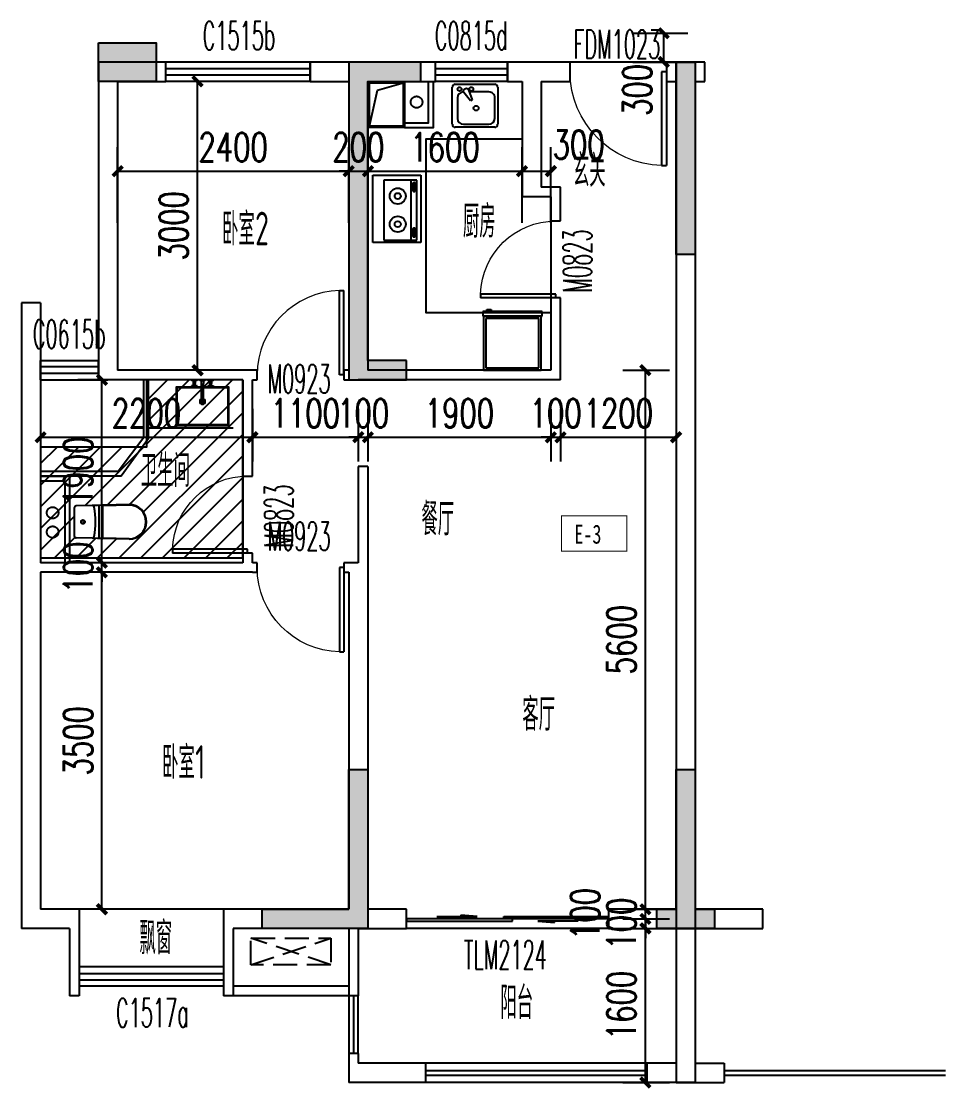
# Model space of a CAD drawing. Extents: x -88643 to -55865, y 7242 to 18329.
# Drawn here: x -88643 to -79043, y 7242 to 18329 of the extents above; entities that cross this region are included whole.
import ezdxf

# ---------------------------------------------------------------- set-up
doc = ezdxf.new("R2010")
doc.units = 0
doc.header["$LTSCALE"] = 1000
doc.header["$MEASUREMENT"] = 0
for name, pattern in [('CONTINOUS', [0]), ('DASH', [0.35, 0.25, -0.1]), ('PS', [3200, 1500, -200, 1500])]:
    doc.linetypes.add(name, pattern=pattern)
doc.layers.get('Defpoints').update_dxf_attribs({"color": 6})
for name, color, linetype in [('A-Lvtry（卫生间）', 5, 'Continuous'), ('A-Lvtry（厨房）', 5, 'CONTINOUS'), ('A-烟气道', 105, 'Continuous'), ('A-看线', 105, 'Continuous'), ('A-空调室外机', 5, 'DASH'), ('A-第三道尺寸线', 105, 'Continuous'), ('A-降板区域', 251, 'Continuous'), ('AE-FLOR', 151, 'Continuous'), ('PS', 6, 'PS'), ('PUB_HATCH', 8, 'Continuous'), ('PUB_TEXT', 7, 'Continuous'), ('WALL', 2, 'Continuous'), ('WINDOW', 4, 'Continuous'), ('WINDOW_TEXT', 7, 'Continuous'), ('剪力墙', 6, 'Continuous'), ('户型标示', 7, 'Continuous'), ('栏杆', 142, 'Continuous')]:
    doc.layers.add(name, color=color, linetype=linetype)
doc.styles.add('_TCH_DIM_T3', font='SIMPLEX.shx', dxfattribs={"width": 0.705882, "bigfont": 'GBCBIG.shx'})
doc.styles.add('_TCH_WINDOW', font='SIMPLEX.shx', dxfattribs={"width": 0.7, "height": 3.5, "bigfont": 'GBCBIG.shx'})
doc.styles.get("Standard").update_dxf_attribs({"font": 'gbenor.shx', "width": 0.7, "bigfont": 'gbcbig.shx'})
doc.styles.add('黑体', font='simhei.ttf', dxfattribs={"width": 0.7})
doc.dimstyles.new('_TCH_ARCH&&100', dxfattribs={"dimtxt": 297.5, "dimasz": 100, "dimexe": 250, "dimexo": 300, "dimgap": 100, "dimtad": 1, "dimdec": 0, "dimzin": 0, "dimdsep": 46, "dimtxsty": '_TCH_DIM_T3', "dimblk": 'ARCHTICK', "dimcen": 0.09, "dimclrt": 7, "dimazin": 2, "dimtfac": 1, "dimtdec": 0, "dimtix": 1, "dimtmove": 2, "dimatfit": 3, "dimfxl": 0, "dimtolj": 1, "dimtzin": 0, "dimarcsym": 0})

# ---------------------------------------------------------------- blocks, each defined once
blk = doc.blocks.new('A$C2EEA3612')
at = {"linetype": 'Continuous'}
for p, q in [((-180, 570), (-173, 300)), ((-175, 570), (-168, 300)), ((175, 570), (168, 300)), ((180, 570), (173, 300)), ((-173, 300), (-171, 240)), ((-172, 255), (172, 255)), ((-171, 240), (-169, 187)), ((-163, 295), (163, 295)), ((-163, 290), (163, 290)), ((171, 240), (169, 187)), ((173, 300), (171, 240)), ((-169, 187), (-166, 19)), ((169, 187), (166, 19)), ((-146, 0), (146, 0))]:
    blk.add_line(p, q, dxfattribs=at)
for radius in [20, 15]:
    blk.add_circle((0, 90), radius, dxfattribs=at)
for centre, radius, start, end in [((0, 570), 180, 0, 180), ((0, 570), 175, 0, 180), ((-163, 300), 10, 181.7534, 270), ((-163, 300), 5, 181.7534, 270), ((163, 300), 5, 270, 358.2466), ((163, 300), 10, 270, 358.2466), ((-149, 187), 20, 99.8557, 181.7534), ((0, -673), 893, 80.1443, 99.8557), ((149, 187), 20, 358.2466, 80.1443), ((-146, 20), 20, 181.7534, 270), ((146, 20), 20, 270, 358.2466)]:
    blk.add_arc(centre, radius, start, end, dxfattribs=at)
blk = doc.blocks.new('g3wr')
at = {"color": 251}
blk.add_wipeout([(92376, 176270), (92376, 176416), (92376, 176562), (92382, 176575), (92396, 176582), (92459, 176583), (92576, 176581), (92666, 176589), (92736, 176588), (92946, 176596), (92946, 176591), (93057, 176558), (93057, 176558), (93126, 176416), (93076, 176298), (92946, 176236), (92831, 176244), (92676, 176243), (92576, 176251), (92396, 176250)], dxfattribs=at)
at = {"xscale": -1, "rotation": 270}
blk.add_blockref('A$C2EEA3612', (92376, 176416), dxfattribs=at)
blk = doc.blocks.new('ktswaj')
at = {"linetype": 'DASH'}
blk.add_lwpolyline([(15990, 179083), (15990, 178253), (16268, 178253), (16268, 179083)], close=True, dxfattribs=at)
for points in [[(15990, 179083), (16268, 178253)], [(15990, 178253), (16268, 179083)]]:
    blk.add_lwpolyline(points, dxfattribs=at)
blk = doc.blocks.new('zt1')
at = {"layer": 'A-Lvtry（卫生间）', "linetype": 'Continuous'}
for p, q in [((-700, 0), (0, 0)), ((-700, -500), (-700, 0)), ((0, 0), (0, -500)), ((0, -500), (-700, -500))]:
    blk.add_line(p, q, dxfattribs=at)
at = {"layer": 'A-Lvtry（卫生间）'}
for p, q in [((-673, -113), (-673, -456)), ((-51, -113), (-673, -113)), ((-51, -456), (-51, -113)), ((-673, -400), (-51, -400)), ((-641, -422), (-641, -434)), ((-566, -432), (-630, -432)), ((-630, -432), (-630, -448)), ((-566, -448), (-566, -432)), ((-549, -423), (-549, -434)), ((-168, -422), (-168, -434)), ((-157, -432), (-157, -448)), ((-93, -432), (-157, -432)), ((-93, -448), (-93, -432)), ((-76, -423), (-76, -434)), ((-673, -456), (-51, -456)), ((-630, -448), (-566, -448)), ((-157, -448), (-93, -448))]:
    blk.add_line(p, q, dxfattribs=at)
for points in [[(-549, -423, 0.259034), (-551, -420, 0.076276), (-563, -415, 0.036515), (-576, -412, 0.026615), (-595, -411, 0.026615), (-614, -412, 0.036515), (-627, -415, 0.076276), (-639, -420, 0.259034), (-641, -423, 0.078462), (-641, -424, 0.056762)], [(-549, -434, 0.259034), (-551, -430, 0.076276), (-563, -425, 0.036515), (-576, -423, 0.026615), (-595, -422, 0.026615), (-614, -423, 0.036515), (-627, -425, 0.076276), (-639, -430, 0.259034), (-641, -434, 0.259034), (-639, -437, 0.056762), (-630, -441, 0.036515)], [(-566, -443, 0.008736), (-563, -442, 0.076276), (-551, -437, 0.259034), (-549, -434, 0.259034)], [(-76, -423, 0.259034), (-78, -420, 0.076276), (-90, -415, 0.036515), (-103, -412, 0.026615), (-122, -411, 0.026615), (-141, -412, 0.036515), (-154, -415, 0.076276), (-166, -420, 0.259034), (-168, -423, 0.078462), (-168, -424, 0.056762)], [(-76, -434, 0.259034), (-78, -430, 0.076276), (-90, -425, 0.036515), (-103, -423, 0.026615), (-122, -422, 0.026615), (-141, -423, 0.036515), (-154, -425, 0.076276), (-166, -430, 0.259034), (-168, -434, 0.259034), (-166, -437, 0.056762), (-157, -441, 0.036515)], [(-93, -443, 0.008736), (-90, -442, 0.076276), (-78, -437, 0.259034), (-76, -434, 0.259034)]]:
    blk.add_lwpolyline(points, format="xyb", dxfattribs=at)
at = {"layer": 'A-Lvtry（卫生间）', "linetype": 'Continuous'}
for centre, radius in [((-508, -259), 82.5), ((-216, -259), 82.5), ((-508, -259), 31.6), ((-216, -259), 31.6)]:
    blk.add_circle(centre, radius, dxfattribs=at)
at = {"layer": 'A-Lvtry（卫生间）', "width": 0.8, "flags": 9}
for tag in ['YSIZE', 'XSIZE']:
    blk.add_attdef(tag, (-350, 0), '', height=0.5, dxfattribs=at)
blk = doc.blocks.new('t4')
at = {"layer": 'A-Lvtry（卫生间）'}
for p, q in [((3876515, 2551820), (3876515, 2552229)), ((3876545, 2552260), (3876931, 2552260)), ((3876962, 2552229), (3876962, 2551820)), ((3876545, 2552145), (3876545, 2551880)), ((3876820, 2552206), (3876606, 2552206)), ((3876790, 2552072), (3876875, 2552142)), ((3876914, 2552122), (3876906, 2552136)), ((3876800, 2552055), (3876790, 2552072)), ((3876903, 2552093), (3876800, 2552055)), ((3876881, 2551880), (3876881, 2552085)), ((3876931, 2551789), (3876545, 2551789)), ((3876606, 2551820), (3876820, 2551820))]:
    blk.add_line(p, q, dxfattribs=at)
for centre, major_axis, start_param, end_param in [((3876545, 2552229), (-21.6, 21.6), -0.785398, 0.785398), ((3876931, 2552229), (-21.6, 21.6), 3.926991, 5.497787), ((3876606, 2552145), (-43.1, 43.1), -0.785398, 0.785398), ((3876820, 2552145), (43.1, 43.1), 5.497787, 7.068583), ((3876888, 2552126), (14.4, 14.4), 6.021386, 7.757331), ((3876911, 2552185), (-14.4, 14.4), 4.712389, 10.995574), ((3876896, 2552112), (-14.4, 14.4), 2.714645, 4.45059), ((3876713, 2552013), (18, 18), 6.283185283897186, 12.56637059107677), ((3876911, 2552063), (14.4, 14.4), 6.283185283893945, 12.56637059107353), ((3876606, 2551880), (-43.1, 43.1), 0.785398, 2.356194), ((3876820, 2551880), (-43.1, 43.1), 2.356194, 3.926991), ((3876545, 2551820), (21.6, 21.6), 2.356194, 3.926991), ((3876931, 2551820), (-21.6, 21.6), 2.356194, 3.926991)]:
    blk.add_ellipse(centre, major_axis=major_axis, ratio=1, start_param=start_param, end_param=end_param, dxfattribs=at)
blk = doc.blocks.new('BX1')
at = {"layer": 'A-Lvtry（卫生间）'}
for p, q in [((-560, 8), (-608, 8)), ((-608, 8), (-608, -608)), ((-560, -608), (-560, 8)), ((0, 0), (-560, 0)), ((0, -600), (0, 0)), ((-560, 0), (-560, -600)), ((-24, -24), (-536, -24)), ((-536, -24), (-536, -576)), ((-24, -576), (-24, -24)), ((-631, -564), (-631, -520)), ((-631, -520), (-608, -520)), ((-608, -520), (-608, -564)), ((-608, -564), (-631, -564)), ((-608, -608), (-560, -608)), ((-560, -600), (0, -600)), ((-536, -576), (-24, -576))]:
    blk.add_line(p, q, dxfattribs=at)
blk = doc.blocks.new('A$C12CE3BE6')
at = {"ltscale": 10}
for p, q in [((180, 469), (200, 469)), ((184, 442), (184, 469)), ((195, 442), (195, 469)), ((285, 469), (265, 469)), ((370, 469), (350, 469)), ((354, 442), (354, 469)), ((365, 442), (365, 469)), ((220, 412), (160, 412)), ((160, 412), (160, 405)), ((220, 405), (160, 405)), ((180, 412), (180, 435)), ((182, 422), (182, 442)), ((197, 442), (182, 442)), ((197, 422), (182, 422)), ((187, 412), (187, 422)), ((193, 412), (193, 422)), ((197, 422), (197, 442)), ((200, 412), (200, 435)), ((220, 405), (220, 412)), ((265, 260), (265, 435)), ((285, 260), (285, 435)), ((330, 412), (390, 412)), ((330, 405), (330, 412)), ((330, 405), (390, 405)), ((350, 412), (350, 435)), ((352, 422), (352, 442)), ((352, 442), (367, 442)), ((352, 422), (367, 422)), ((357, 412), (357, 422)), ((363, 412), (363, 422)), ((367, 422), (367, 442)), ((370, 412), (370, 435)), ((390, 412), (390, 405))]:
    blk.add_line(p, q, dxfattribs=at)
for p, q in [((261, 236), (289, 264)), ((261, 264), (289, 236))]:
    blk.add_line(p, q)
for points in [[(200, 435), (200, 469), (215, 469), (215, 475), (165, 475), (165, 469), (180, 469), (180, 435)], [(285, 435), (285, 469), (300, 469), (300, 475), (250, 475), (250, 469), (265, 469), (265, 435)], [(370, 435), (370, 469), (385, 469), (385, 475), (335, 475), (335, 469), (350, 469), (350, 435)]]:
    blk.add_lwpolyline(points, dxfattribs=at)
for points in [[(0, 0), (0, 400), (550, 400), (550, 0)], [(10, 10), (10, 390), (540, 390), (540, 10)]]:
    blk.add_lwpolyline(points, close=True)
for centre in [(190, 409), (360, 409)]:
    blk.add_circle(centre, 3.5, dxfattribs=at)
for radius in [29.1, 20]:
    blk.add_circle((275, 250), radius)
blk.add_arc((275, 260), 10, 180, 0, dxfattribs=at)
blk = doc.blocks.new('$DorLib2D$00000131')
at = {"color": 0, "linetype": 'Continuous'}
for p, q in [((0.15, 0.125), (0.2319, 0.1973)), ((0.2319, 0.1973), (0.2319, 0.125)), ((-0.5, 0.125), (-0.5, 0)), ((0.0192, 0.125), (-0.5, 0.125)), ((0.0192, 0), (0.0192, 0.125)), ((0.35, 0.125), (0.15, 0.125)), ((-0.5, 0), (0.0192, 0)), ((-0.024, 0), (0.5, 0)), ((-0.024, -0.125), (-0.024, 0)), ((0.5, 0), (0.5, -0.125)), ((-0.35, -0.125), (-0.15, -0.125)), ((-0.2319, -0.1973), (-0.2319, -0.125)), ((-0.15, -0.125), (-0.2319, -0.1973)), ((0.5, -0.125), (-0.024, -0.125))]:
    blk.add_line(p, q, dxfattribs=at)
blk = doc.blocks.new('$DorLib2D$00000001')
for p, q in [((0.45, 0.975), (0.5, 0.975)), ((0.45, 0), (0.45, 0.975)), ((0.5, 0), (0.5, 0.975)), ((0.5, 0), (0.45, 0))]:
    blk.add_line(p, q)
at = {"lineweight": 13}
blk.add_arc((0.475, 0), 0.975, 91.4693, 180, dxfattribs=at)
blk = doc.blocks.new('$TCHSYS$WIN2D')
for p, q in [((-0.5, 0.5), (0.5, 0.5)), ((-0.5, 0.5), (-0.5, -0.5)), ((0.5, 0.5), (0.5, -0.5)), ((0.5, 0.1667), (-0.5, 0.1667)), ((0.5, -0.1667), (-0.5, -0.1667)), ((-0.5, -0.5), (0.5, -0.5))]:
    blk.add_line(p, q)
blk = doc.blocks.new('_ArchTick')
at = {"color": 0, "linetype": 'ByBlock', "const_width": 0.4}
blk.add_lwpolyline([(-0.5, -0.5), (0.5, 0.5)], dxfattribs=at)
blk = doc.blocks.new('*D20')
at = {"layer": 'A-第三道尺寸线', "color": 0, "lineweight": -2, "transparency": 16777216}
for p, q in [((-70533, -43702), (-70047, -43702)), ((-70297, -45302), (-70297, -43702)), ((-70533, -45302), (-70047, -45302))]:
    blk.add_line(p, q, dxfattribs=at)
at = {"layer": 'Defpoints', "color": 0, "transparency": 16777216}
for p in [(-70833, -43702), (-70297, -43702), (-70833, -45302)]:
    blk.add_point(p, dxfattribs=at)
at = {"layer": 'A-第三道尺寸线', "color": 0, "lineweight": -2, "transparency": 16777216, "xscale": 100, "yscale": 100, "zscale": 100}
for p, rotation in [((-70297, -43702), 90), ((-70297, -45302), 270)]:
    blk.add_blockref('_ArchTick', p, dxfattribs=dict(at, rotation=rotation))
at = {"layer": 'A-第三道尺寸线', "color": 7, "transparency": 16777216, "insert": (-70546, -44502), "char_height": 297.5, "attachment_point": 5, "rotation": 90, "style": '_TCH_DIM_T3'}
blk.add_mtext('\\A1;1600', dxfattribs=at)
blk = doc.blocks.new('*D21')
at = {"layer": 'A-第三道尺寸线', "color": 0, "lineweight": -2, "transparency": 16777216}
for p, q in [((-70297, -43602), (-70297, -43502)), ((-70533, -43602), (-70047, -43602)), ((-70297, -43702), (-70297, -43602)), ((-70533, -43702), (-70047, -43702)), ((-70297, -43702), (-70297, -43802))]:
    blk.add_line(p, q, dxfattribs=at)
at = {"layer": 'Defpoints', "color": 0, "transparency": 16777216}
for p in [(-70833, -43602), (-70297, -43602), (-70833, -43702)]:
    blk.add_point(p, dxfattribs=at)
at = {"layer": 'A-第三道尺寸线', "color": 0, "lineweight": -2, "transparency": 16777216, "xscale": 100, "yscale": 100, "zscale": 100}
for p, rotation in [((-70297, -43602), 270), ((-70297, -43702), 90)]:
    blk.add_blockref('_ArchTick', p, dxfattribs=dict(at, rotation=rotation))
at = {"layer": 'A-第三道尺寸线', "color": 7, "transparency": 16777216, "insert": (-70546, -43652), "char_height": 297.5, "attachment_point": 5, "rotation": 90, "style": '_TCH_DIM_T3'}
blk.add_mtext('\\A1;100', dxfattribs=at)
blk = doc.blocks.new('*D22')
at = {"layer": 'A-第三道尺寸线', "color": 0, "lineweight": -2, "transparency": 16777216}
for p, q in [((-70297, -43502), (-70297, -43402)), ((-70533, -43502), (-70047, -43502)), ((-70297, -43602), (-70297, -43502)), ((-70533, -43602), (-70047, -43602)), ((-70297, -43602), (-70297, -43702))]:
    blk.add_line(p, q, dxfattribs=at)
at = {"layer": 'Defpoints', "color": 0, "transparency": 16777216}
for p in [(-70833, -43502), (-70297, -43502), (-70833, -43602)]:
    blk.add_point(p, dxfattribs=at)
at = {"layer": 'A-第三道尺寸线', "color": 0, "lineweight": -2, "transparency": 16777216, "xscale": 100, "yscale": 100, "zscale": 100}
for p, rotation in [((-70297, -43502), 270), ((-70297, -43602), 90)]:
    blk.add_blockref('_ArchTick', p, dxfattribs=dict(at, rotation=rotation))
at = {"layer": 'A-第三道尺寸线', "color": 7, "transparency": 16777216, "insert": (-70922, -43552), "char_height": 297.5, "attachment_point": 5, "rotation": 90, "style": '_TCH_DIM_T3'}
blk.add_mtext('\\A1;100', dxfattribs=at)
blk = doc.blocks.new('*D23')
at = {"layer": 'A-第三道尺寸线', "color": 0, "lineweight": -2, "transparency": 16777216}
for p, q in [((-70533, -37902), (-70047, -37902)), ((-70297, -43502), (-70297, -37902)), ((-70533, -43502), (-70047, -43502))]:
    blk.add_line(p, q, dxfattribs=at)
at = {"layer": 'Defpoints', "color": 0, "transparency": 16777216}
for p in [(-70833, -37902), (-70297, -37902), (-70833, -43502)]:
    blk.add_point(p, dxfattribs=at)
at = {"layer": 'A-第三道尺寸线', "color": 0, "lineweight": -2, "transparency": 16777216, "xscale": 100, "yscale": 100, "zscale": 100}
for p, rotation in [((-70297, -37902), 90), ((-70297, -43502), 270)]:
    blk.add_blockref('_ArchTick', p, dxfattribs=dict(at, rotation=rotation))
at = {"layer": 'A-第三道尺寸线', "color": 7, "transparency": 16777216, "insert": (-70546, -40702), "char_height": 297.5, "attachment_point": 5, "rotation": 90, "style": '_TCH_DIM_T3'}
blk.add_mtext('\\A1;5600', dxfattribs=at)
blk = doc.blocks.new('*D24')
at = {"layer": 'A-第三道尺寸线', "color": 0, "lineweight": -2, "transparency": 16777216}
for p, q in [((-75779, -36372), (-75779, -35584)), ((-73379, -36372), (-73379, -35584)), ((-75779, -35834), (-73379, -35834))]:
    blk.add_line(p, q, dxfattribs=at)
at = {"layer": 'Defpoints', "color": 0, "transparency": 16777216}
for p in [(-73379, -35834), (-75779, -36672), (-73379, -36672)]:
    blk.add_point(p, dxfattribs=at)
at = {"layer": 'A-第三道尺寸线', "color": 0, "lineweight": -2, "transparency": 16777216, "xscale": 100, "yscale": 100, "zscale": 100, "rotation": 180}
blk.add_blockref('_ArchTick', (-75779, -35834), dxfattribs=at)
at = {"layer": 'A-第三道尺寸线', "color": 0, "lineweight": -2, "transparency": 16777216, "xscale": 100, "yscale": 100, "zscale": 100}
blk.add_blockref('_ArchTick', (-73379, -35834), dxfattribs=at)
at = {"layer": 'A-第三道尺寸线', "color": 7, "transparency": 16777216, "insert": (-74579, -35585), "char_height": 297.5, "attachment_point": 5, "style": '_TCH_DIM_T3'}
blk.add_mtext('\\A1;2400', dxfattribs=at)
blk = doc.blocks.new('*D25')
at = {"layer": 'A-第三道尺寸线', "color": 0, "lineweight": -2, "transparency": 16777216}
for p, q in [((-73379, -36372), (-73379, -35584)), ((-73179, -36372), (-73179, -35584)), ((-73379, -35834), (-73479, -35834)), ((-73379, -35834), (-73179, -35834)), ((-73179, -35834), (-73079, -35834))]:
    blk.add_line(p, q, dxfattribs=at)
at = {"layer": 'Defpoints', "color": 0, "transparency": 16777216}
for p in [(-73179, -35834), (-73379, -36672), (-73179, -36672)]:
    blk.add_point(p, dxfattribs=at)
at = {"layer": 'A-第三道尺寸线', "color": 0, "lineweight": -2, "transparency": 16777216, "xscale": 100, "yscale": 100, "zscale": 100}
blk.add_blockref('_ArchTick', (-73379, -35834), dxfattribs=at)
at = {"layer": 'A-第三道尺寸线', "color": 0, "lineweight": -2, "transparency": 16777216, "xscale": 100, "yscale": 100, "zscale": 100, "rotation": 180}
blk.add_blockref('_ArchTick', (-73179, -35834), dxfattribs=at)
at = {"layer": 'A-第三道尺寸线', "color": 7, "transparency": 16777216, "insert": (-73279, -35585), "char_height": 297.5, "attachment_point": 5, "style": '_TCH_DIM_T3'}
blk.add_mtext('\\A1;200', dxfattribs=at)
blk = doc.blocks.new('*D26')
at = {"layer": 'A-第三道尺寸线', "color": 0, "lineweight": -2, "transparency": 16777216}
for p, q in [((-73179, -36372), (-73179, -35584)), ((-71579, -36372), (-71579, -35584)), ((-73179, -35834), (-71579, -35834))]:
    blk.add_line(p, q, dxfattribs=at)
at = {"layer": 'Defpoints', "color": 0, "transparency": 16777216}
for p in [(-71579, -35834), (-73179, -36672), (-71579, -36672)]:
    blk.add_point(p, dxfattribs=at)
at = {"layer": 'A-第三道尺寸线', "color": 0, "lineweight": -2, "transparency": 16777216, "xscale": 100, "yscale": 100, "zscale": 100, "rotation": 180}
blk.add_blockref('_ArchTick', (-73179, -35834), dxfattribs=at)
at = {"layer": 'A-第三道尺寸线', "color": 0, "lineweight": -2, "transparency": 16777216, "xscale": 100, "yscale": 100, "zscale": 100}
blk.add_blockref('_ArchTick', (-71579, -35834), dxfattribs=at)
at = {"layer": 'A-第三道尺寸线', "color": 7, "transparency": 16777216, "insert": (-72379, -35585), "char_height": 297.5, "attachment_point": 5, "style": '_TCH_DIM_T3'}
blk.add_mtext('\\A1;1600', dxfattribs=at)
blk = doc.blocks.new('*D27')
at = {"layer": 'A-第三道尺寸线', "color": 0, "lineweight": -2, "transparency": 16777216}
for p, q in [((-71579, -36372), (-71579, -35584)), ((-71279, -36372), (-71279, -35584)), ((-71579, -35834), (-71279, -35834))]:
    blk.add_line(p, q, dxfattribs=at)
at = {"layer": 'Defpoints', "color": 0, "transparency": 16777216}
for p in [(-71279, -35834), (-71579, -36672), (-71279, -36672)]:
    blk.add_point(p, dxfattribs=at)
at = {"layer": 'A-第三道尺寸线', "color": 0, "lineweight": -2, "transparency": 16777216, "xscale": 100, "yscale": 100, "zscale": 100, "rotation": 180}
blk.add_blockref('_ArchTick', (-71579, -35834), dxfattribs=at)
at = {"layer": 'A-第三道尺寸线', "color": 0, "lineweight": -2, "transparency": 16777216, "xscale": 100, "yscale": 100, "zscale": 100}
blk.add_blockref('_ArchTick', (-71279, -35834), dxfattribs=at)
at = {"layer": 'A-第三道尺寸线', "color": 7, "transparency": 16777216, "insert": (-70990, -35559), "char_height": 297.5, "attachment_point": 5, "style": '_TCH_DIM_T3'}
blk.add_mtext('\\A1;300', dxfattribs=at)
blk = doc.blocks.new('*D28')
at = {"layer": 'A-第三道尺寸线', "color": 0, "lineweight": -2, "transparency": 16777216}
for p, q in [((-76579, -38302), (-76579, -38849)), ((-74379, -38302), (-74379, -38849)), ((-76579, -38599), (-74379, -38599))]:
    blk.add_line(p, q, dxfattribs=at)
at = {"layer": 'Defpoints', "color": 0, "transparency": 16777216}
for p in [(-76579, -38002), (-74379, -38002), (-74379, -38599)]:
    blk.add_point(p, dxfattribs=at)
at = {"layer": 'A-第三道尺寸线', "color": 0, "lineweight": -2, "transparency": 16777216, "xscale": 100, "yscale": 100, "zscale": 100, "rotation": 180}
blk.add_blockref('_ArchTick', (-76579, -38599), dxfattribs=at)
at = {"layer": 'A-第三道尺寸线', "color": 0, "lineweight": -2, "transparency": 16777216, "xscale": 100, "yscale": 100, "zscale": 100}
blk.add_blockref('_ArchTick', (-74379, -38599), dxfattribs=at)
at = {"layer": 'A-第三道尺寸线', "color": 7, "transparency": 16777216, "insert": (-75479, -38350), "char_height": 297.5, "attachment_point": 5, "style": '_TCH_DIM_T3'}
blk.add_mtext('\\A1;2200', dxfattribs=at)
blk = doc.blocks.new('*D29')
at = {"layer": 'A-第三道尺寸线', "color": 0, "lineweight": -2, "transparency": 16777216}
for p, q in [((-74379, -38302), (-74379, -38849)), ((-73279, -38302), (-73279, -38849)), ((-74379, -38599), (-73279, -38599))]:
    blk.add_line(p, q, dxfattribs=at)
at = {"layer": 'Defpoints', "color": 0, "transparency": 16777216}
for p in [(-74379, -38002), (-73279, -38002), (-73279, -38599)]:
    blk.add_point(p, dxfattribs=at)
at = {"layer": 'A-第三道尺寸线', "color": 0, "lineweight": -2, "transparency": 16777216, "xscale": 100, "yscale": 100, "zscale": 100, "rotation": 180}
blk.add_blockref('_ArchTick', (-74379, -38599), dxfattribs=at)
at = {"layer": 'A-第三道尺寸线', "color": 0, "lineweight": -2, "transparency": 16777216, "xscale": 100, "yscale": 100, "zscale": 100}
blk.add_blockref('_ArchTick', (-73279, -38599), dxfattribs=at)
at = {"layer": 'A-第三道尺寸线', "color": 7, "transparency": 16777216, "insert": (-73829, -38350), "char_height": 297.5, "attachment_point": 5, "style": '_TCH_DIM_T3'}
blk.add_mtext('\\A1;1100', dxfattribs=at)
blk = doc.blocks.new('*D30')
at = {"layer": 'A-第三道尺寸线', "color": 0, "lineweight": -2, "transparency": 16777216}
for p, q in [((-73279, -38302), (-73279, -38849)), ((-73179, -38302), (-73179, -38849)), ((-73279, -38599), (-73379, -38599)), ((-73279, -38599), (-73179, -38599)), ((-73179, -38599), (-73079, -38599))]:
    blk.add_line(p, q, dxfattribs=at)
at = {"layer": 'Defpoints', "color": 0, "transparency": 16777216}
for p in [(-73279, -38002), (-73179, -38002), (-73179, -38599)]:
    blk.add_point(p, dxfattribs=at)
at = {"layer": 'A-第三道尺寸线', "color": 0, "lineweight": -2, "transparency": 16777216, "xscale": 100, "yscale": 100, "zscale": 100}
blk.add_blockref('_ArchTick', (-73279, -38599), dxfattribs=at)
at = {"layer": 'A-第三道尺寸线', "color": 0, "lineweight": -2, "transparency": 16777216, "xscale": 100, "yscale": 100, "zscale": 100, "rotation": 180}
blk.add_blockref('_ArchTick', (-73179, -38599), dxfattribs=at)
at = {"layer": 'A-第三道尺寸线', "color": 7, "transparency": 16777216, "insert": (-73229, -38350), "char_height": 297.5, "attachment_point": 5, "style": '_TCH_DIM_T3'}
blk.add_mtext('\\A1;100', dxfattribs=at)
blk = doc.blocks.new('*D31')
at = {"layer": 'A-第三道尺寸线', "color": 0, "lineweight": -2, "transparency": 16777216}
for p, q in [((-73179, -38302), (-73179, -38849)), ((-71279, -38302), (-71279, -38849)), ((-73179, -38599), (-71279, -38599))]:
    blk.add_line(p, q, dxfattribs=at)
at = {"layer": 'Defpoints', "color": 0, "transparency": 16777216}
for p in [(-73179, -38002), (-71279, -38002), (-71279, -38599)]:
    blk.add_point(p, dxfattribs=at)
at = {"layer": 'A-第三道尺寸线', "color": 0, "lineweight": -2, "transparency": 16777216, "xscale": 100, "yscale": 100, "zscale": 100, "rotation": 180}
blk.add_blockref('_ArchTick', (-73179, -38599), dxfattribs=at)
at = {"layer": 'A-第三道尺寸线', "color": 0, "lineweight": -2, "transparency": 16777216, "xscale": 100, "yscale": 100, "zscale": 100}
blk.add_blockref('_ArchTick', (-71279, -38599), dxfattribs=at)
at = {"layer": 'A-第三道尺寸线', "color": 7, "transparency": 16777216, "insert": (-72229, -38350), "char_height": 297.5, "attachment_point": 5, "style": '_TCH_DIM_T3'}
blk.add_mtext('\\A1;1900', dxfattribs=at)
blk = doc.blocks.new('*D32')
at = {"layer": 'A-第三道尺寸线', "color": 0, "lineweight": -2, "transparency": 16777216}
for p, q in [((-71279, -38302), (-71279, -38849)), ((-71179, -38302), (-71179, -38849)), ((-71279, -38599), (-71379, -38599)), ((-71279, -38599), (-71179, -38599)), ((-71179, -38599), (-71079, -38599))]:
    blk.add_line(p, q, dxfattribs=at)
at = {"layer": 'Defpoints', "color": 0, "transparency": 16777216}
for p in [(-71279, -38002), (-71179, -38002), (-71179, -38599)]:
    blk.add_point(p, dxfattribs=at)
at = {"layer": 'A-第三道尺寸线', "color": 0, "lineweight": -2, "transparency": 16777216, "xscale": 100, "yscale": 100, "zscale": 100}
blk.add_blockref('_ArchTick', (-71279, -38599), dxfattribs=at)
at = {"layer": 'A-第三道尺寸线', "color": 0, "lineweight": -2, "transparency": 16777216, "xscale": 100, "yscale": 100, "zscale": 100, "rotation": 180}
blk.add_blockref('_ArchTick', (-71179, -38599), dxfattribs=at)
at = {"layer": 'A-第三道尺寸线', "color": 7, "transparency": 16777216, "insert": (-71229, -38350), "char_height": 297.5, "attachment_point": 5, "style": '_TCH_DIM_T3'}
blk.add_mtext('\\A1;100', dxfattribs=at)
blk = doc.blocks.new('*D33')
at = {"layer": 'A-第三道尺寸线', "color": 0, "lineweight": -2, "transparency": 16777216}
for p, q in [((-71179, -38302), (-71179, -38849)), ((-69979, -38302), (-69979, -38849)), ((-71179, -38599), (-69979, -38599))]:
    blk.add_line(p, q, dxfattribs=at)
at = {"layer": 'Defpoints', "color": 0, "transparency": 16777216}
for p in [(-71179, -38002), (-69979, -38002), (-69979, -38599)]:
    blk.add_point(p, dxfattribs=at)
at = {"layer": 'A-第三道尺寸线', "color": 0, "lineweight": -2, "transparency": 16777216, "xscale": 100, "yscale": 100, "zscale": 100, "rotation": 180}
blk.add_blockref('_ArchTick', (-71179, -38599), dxfattribs=at)
at = {"layer": 'A-第三道尺寸线', "color": 0, "lineweight": -2, "transparency": 16777216, "xscale": 100, "yscale": 100, "zscale": 100}
blk.add_blockref('_ArchTick', (-69979, -38599), dxfattribs=at)
at = {"layer": 'A-第三道尺寸线', "color": 7, "transparency": 16777216, "insert": (-70579, -38350), "char_height": 297.5, "attachment_point": 5, "style": '_TCH_DIM_T3'}
blk.add_mtext('\\A1;1200', dxfattribs=at)
blk = doc.blocks.new('*D34')
at = {"layer": 'A-第三道尺寸线', "color": 0, "lineweight": -2, "transparency": 16777216}
for p, q in [((-75729, -40002), (-76192, -40002)), ((-75942, -43502), (-75942, -40002)), ((-75729, -43502), (-76192, -43502))]:
    blk.add_line(p, q, dxfattribs=at)
at = {"layer": 'Defpoints', "color": 0, "transparency": 16777216}
for p in [(-75942, -40002), (-75429, -40002), (-75429, -43502)]:
    blk.add_point(p, dxfattribs=at)
at = {"layer": 'A-第三道尺寸线', "color": 0, "lineweight": -2, "transparency": 16777216, "xscale": 100, "yscale": 100, "zscale": 100}
for p, rotation in [((-75942, -40002), 90), ((-75942, -43502), 270)]:
    blk.add_blockref('_ArchTick', p, dxfattribs=dict(at, rotation=rotation))
at = {"layer": 'A-第三道尺寸线', "color": 7, "transparency": 16777216, "insert": (-76190, -41752), "char_height": 297.5, "attachment_point": 5, "rotation": 90, "style": '_TCH_DIM_T3'}
blk.add_mtext('\\A1;3500', dxfattribs=at)
blk = doc.blocks.new('*D35')
at = {"layer": 'A-第三道尺寸线', "color": 0, "lineweight": -2, "transparency": 16777216}
for p, q in [((-75942, -39902), (-75942, -39802)), ((-75729, -39902), (-76192, -39902)), ((-75942, -40002), (-75942, -39902)), ((-75729, -40002), (-76192, -40002)), ((-75942, -40002), (-75942, -40102))]:
    blk.add_line(p, q, dxfattribs=at)
at = {"layer": 'Defpoints', "color": 0, "transparency": 16777216}
for p in [(-75942, -39902), (-75429, -39902), (-75429, -40002)]:
    blk.add_point(p, dxfattribs=at)
at = {"layer": 'A-第三道尺寸线', "color": 0, "lineweight": -2, "transparency": 16777216, "xscale": 100, "yscale": 100, "zscale": 100}
for p, rotation in [((-75942, -39902), 270), ((-75942, -40002), 90)]:
    blk.add_blockref('_ArchTick', p, dxfattribs=dict(at, rotation=rotation))
at = {"layer": 'A-第三道尺寸线', "color": 7, "transparency": 16777216, "insert": (-76190, -39952), "char_height": 297.5, "attachment_point": 5, "rotation": 90, "style": '_TCH_DIM_T3'}
blk.add_mtext('\\A1;100', dxfattribs=at)
blk = doc.blocks.new('*D36')
at = {"layer": 'A-第三道尺寸线', "color": 0, "lineweight": -2, "transparency": 16777216}
for p, q in [((-75729, -38002), (-76192, -38002)), ((-75942, -39902), (-75942, -38002)), ((-75729, -39902), (-76192, -39902))]:
    blk.add_line(p, q, dxfattribs=at)
at = {"layer": 'Defpoints', "color": 0, "transparency": 16777216}
for p in [(-75942, -38002), (-75429, -38002), (-75429, -39902)]:
    blk.add_point(p, dxfattribs=at)
at = {"layer": 'A-第三道尺寸线', "color": 0, "lineweight": -2, "transparency": 16777216, "xscale": 100, "yscale": 100, "zscale": 100}
for p, rotation in [((-75942, -38002), 90), ((-75942, -39902), 270)]:
    blk.add_blockref('_ArchTick', p, dxfattribs=dict(at, rotation=rotation))
at = {"layer": 'A-第三道尺寸线', "color": 7, "transparency": 16777216, "insert": (-76190, -38952), "char_height": 297.5, "attachment_point": 5, "rotation": 90, "style": '_TCH_DIM_T3'}
blk.add_mtext('\\A1;1900', dxfattribs=at)
blk = doc.blocks.new('*D37')
at = {"layer": 'A-第三道尺寸线', "color": 0, "lineweight": -2, "transparency": 16777216}
for p, q in [((-74829, -34902), (-75199, -34902)), ((-74949, -37902), (-74949, -34902)), ((-74829, -37902), (-75199, -37902))]:
    blk.add_line(p, q, dxfattribs=at)
at = {"layer": 'Defpoints', "color": 0, "transparency": 16777216}
for p in [(-74949, -34902), (-74529, -34902), (-74529, -37902)]:
    blk.add_point(p, dxfattribs=at)
at = {"layer": 'A-第三道尺寸线', "color": 0, "lineweight": -2, "transparency": 16777216, "xscale": 100, "yscale": 100, "zscale": 100}
for p, rotation in [((-74949, -34902), 90), ((-74949, -37902), 270)]:
    blk.add_blockref('_ArchTick', p, dxfattribs=dict(at, rotation=rotation))
at = {"layer": 'A-第三道尺寸线', "color": 7, "transparency": 16777216, "insert": (-75197, -36402), "char_height": 297.5, "attachment_point": 5, "rotation": 90, "style": '_TCH_DIM_T3'}
blk.add_mtext('\\A1;3000', dxfattribs=at)
blk = doc.blocks.new('*D38')
at = {"layer": 'A-第三道尺寸线', "color": 0, "lineweight": -2}
for p, q in [((-82293, 18206), (-81721, 18206)), ((-81971, 17906), (-81971, 18206)), ((-82293, 17906), (-81721, 17906))]:
    blk.add_line(p, q, dxfattribs=at)
at = {"layer": 'Defpoints', "color": 0}
for p in [(-82593, 18206), (-81971, 18206), (-82593, 17906)]:
    blk.add_point(p, dxfattribs=at)
at = {"layer": 'A-第三道尺寸线', "color": 0, "lineweight": -2, "xscale": 100, "yscale": 100, "zscale": 100}
for p, rotation in [((-81971, 18206), 90), ((-81971, 17906), 270)]:
    blk.add_blockref('_ArchTick', p, dxfattribs=dict(at, rotation=rotation))
at = {"layer": 'A-第三道尺寸线', "color": 7, "insert": (-82246, 17617), "char_height": 297.5, "attachment_point": 5, "rotation": 90, "style": '_TCH_DIM_T3'}
blk.add_mtext('\\A1;300', dxfattribs=at)
blk = doc.blocks.new('750CHUFANGNCHUANG')
at = {"layer": 'A-降板区域'}
h = blk.add_hatch(dxfattribs=at)
h.set_pattern_fill('ANSI31', color=256, scale=100)
h.set_pattern_definition([(45, (-46165.25, -181290.11), (-112.2532, 112.2532), [])])
h.paths.add_polyline_path([(-74479, -38001.8), (-75479, -38001.8), (-75479, -38701.8), (-76579, -38701.8), (-76579, -39851.8), (-74479, -39851.8)])
at = {"layer": 'A-Lvtry（卫生间）', "ltscale": 3}
blk.add_line((-75457.5, -38499.5), (-74578.9, -38499.5), dxfattribs=at)
for points in [[(-76579, -38999.5), (-75743.4, -38999.5), (-75457.5, -38609.8), (-75457.5, -38001.8)], [(-76579, -38949.5), (-75772.1, -38949.5), (-75507.5, -38596.2), (-75507.5, -38001.8)]]:
    blk.add_lwpolyline(points, dxfattribs=at)
at = {"layer": 'A-Lvtry（厨房）', "ltscale": 3}
blk.add_lwpolyline([(-71578.9, -35501.8), (-72578.9, -35501.8), (-72578.9, -37301.8), (-71278.9, -37301.8)], dxfattribs=at)
at = {"layer": 'A-烟气道'}
for points in [[(-73179, -34901.8), (-72799, -34901.8), (-72799, -35381.8), (-73179, -35381.8)], [(-73164, -34916.8), (-72814, -34916.8), (-72814, -35366.8), (-73164, -35366.8)]]:
    blk.add_lwpolyline(points, close=True, dxfattribs=at)
blk.add_lwpolyline([(-73164, -35366.8), (-73081.1, -34993.9), (-72814, -34916.8)], dxfattribs=at)
at = {"layer": 'A-看线'}
blk.add_lwpolyline([(-74679, -43501.8), (-76179, -43501.8)], dxfattribs=at)
at = {"layer": 'A-降板区域'}
blk.add_lwpolyline([(-74479, -38001.8), (-75479, -38001.8), (-75479, -38701.8), (-75479, -38701.8), (-76579, -38701.8), (-76579, -39851.8), (-74479, -39851.8)], close=True, dxfattribs=at)
at = {"layer": 'AE-FLOR'}
for points in [[(-73379, -44401.8), (-73379, -45001.8)], [(-73279, -45001.8), (-73279, -44401.8)], [(-70279, -45101.8), (-72579, -45101.8)], [(-70279, -45301.8), (-72579, -45301.8)]]:
    blk.add_lwpolyline(points, dxfattribs=at)
at = {"layer": 'PS', "ltscale": 0.5}
for centre in [(-72674, -35116.8), (-76454, -39383.3), (-76454, -39583.3)]:
    blk.add_circle(centre, 60, dxfattribs=at)
at = {"layer": 'WALL'}
for p, q in [((-75979, -34701.8), (-75979, -37801.8)), ((-75279, -34701.8), (-75979, -34701.8)), ((-75279, -34901.8), (-75279, -34701.8)), ((-73279, -34701.8), (-73779, -34701.8)), ((-73779, -34701.8), (-73779, -34901.8)), ((-72479, -34701.8), (-73279, -34701.8)), ((-72479, -34901.8), (-72479, -34701.8)), ((-71479, -34701.8), (-71729, -34701.8)), ((-71729, -34701.8), (-71729, -34901.8)), ((-71079, -34701.8), (-71479, -34701.8)), ((-71079, -34901.8), (-71079, -34701.8)), ((-69779, -34701.8), (-70079, -34701.8)), ((-70079, -34701.8), (-70079, -34901.8)), ((-69779, -34701.8), (-69779, -43601.8)), ((-75779, -34901.8), (-75779, -37901.8)), ((-75779, -34901.8), (-75279, -34901.8)), ((-73779, -34901.8), (-73379, -34901.8)), ((-73379, -34901.8), (-73379, -37901.8)), ((-73179, -34901.8), (-73179, -37901.8)), ((-73179, -34901.8), (-72479, -34901.8)), ((-71729, -34901.8), (-71579, -34901.8)), ((-71579, -34901.8), (-71579, -36101.8)), ((-71379, -34901.8), (-71379, -36001.8)), ((-71379, -34901.8), (-71079, -34901.8)), ((-70079, -34901.8), (-69979, -34901.8)), ((-69979, -34901.8), (-69979, -43501.8)), ((-71179, -36001.8), (-71379, -36001.8)), ((-71179, -36351.8), (-71179, -36001.8)), ((-71279, -36101.8), (-71579, -36101.8)), ((-71279, -36101.8), (-71279, -36351.8)), ((-71279, -36351.8), (-71179, -36351.8)), ((-76779, -37201.8), (-76779, -37901.8)), ((-76579, -37201.8), (-76779, -37201.8)), ((-76579, -37201.8), (-76579, -37801.8)), ((-71179, -37151.8), (-71279, -37151.8)), ((-71279, -37151.8), (-71279, -37901.8)), ((-71179, -38001.8), (-71179, -37151.8)), ((-76579, -37801.8), (-76579, -38001.8)), ((-75979, -37801.8), (-75979, -38001.8)), ((-76779, -37901.8), (-76779, -39901.8)), ((-74379, -37901.8), (-75779, -37901.8)), ((-74329, -37901.8), (-74379, -37901.8)), ((-74329, -38001.8), (-74329, -37901.8)), ((-73379, -37901.8), (-73429, -37901.8)), ((-73429, -37901.8), (-73429, -38001.8)), ((-71279, -37901.8), (-73179, -37901.8)), ((-76579, -38001.8), (-76579, -39901.8)), ((-75979, -38001.8), (-75879, -38001.8)), ((-74479, -38001.8), (-75879, -38001.8)), ((-74479, -38001.8), (-74479, -39001.8)), ((-74379, -39001.8), (-74379, -38001.8)), ((-74379, -38001.8), (-74329, -38001.8)), ((-73429, -38001.8), (-73279, -38001.8)), ((-71179, -38001.8), (-73279, -38001.8)), ((-73279, -38901.8), (-73279, -39901.8)), ((-73179, -38901.8), (-73279, -38901.8)), ((-73179, -38901.8), (-73179, -39901.8)), ((-74479, -39001.8), (-74379, -39001.8)), ((-74379, -39801.8), (-74479, -39801.8)), ((-74479, -39801.8), (-74479, -39901.8)), ((-74379, -39901.8), (-74379, -39801.8)), ((-76779, -39901.8), (-76779, -43701.8)), ((-74479, -39901.8), (-76579, -39901.8)), ((-74329, -39901.8), (-74379, -39901.8)), ((-74329, -40001.8), (-74329, -39901.8)), ((-73279, -39901.8), (-73429, -39901.8)), ((-73429, -39901.8), (-73429, -40001.8)), ((-73179, -39901.8), (-73179, -43501.8)), ((-76579, -40001.8), (-76579, -43501.8)), ((-74379, -40001.8), (-76579, -40001.8)), ((-74379, -40001.8), (-74329, -40001.8)), ((-73429, -40001.8), (-73379, -40001.8)), ((-73379, -40001.8), (-73379, -43501.8)), ((-76179, -43501.8), (-76579, -43501.8)), ((-76179, -43501.8), (-76179, -44101.8)), ((-74679, -43501.8), (-74679, -44101.8)), ((-73379, -43501.8), (-74679, -43501.8)), ((-72779, -43501.8), (-73179, -43501.8)), ((-72779, -43701.8), (-72779, -43501.8)), ((-69979, -43501.8), (-70679, -43501.8)), ((-70679, -43501.8), (-70679, -43701.8)), ((-69779, -43601.8), (-69779, -45301.8)), ((-76279, -43701.8), (-76779, -43701.8)), ((-76279, -43701.8), (-76279, -44201.8)), ((-74579, -43701.8), (-74579, -44201.8)), ((-73379, -43701.8), (-74579, -43701.8)), ((-73379, -43701.8), (-73379, -44401.8)), ((-73279, -43701.8), (-72779, -43701.8)), ((-73279, -43701.8), (-73279, -44401.8)), ((-70679, -43701.8), (-69979, -43701.8)), ((-69979, -43701.8), (-69979, -45101.8)), ((-76179, -44101.8), (-76179, -44301.8)), ((-74679, -44101.8), (-74679, -44301.8)), ((-76279, -44201.8), (-76279, -44401.8)), ((-74579, -44201.8), (-74579, -44401.8)), ((-76179, -44301.8), (-76179, -44401.8)), ((-74679, -44301.8), (-74679, -44401.8)), ((-76179, -44401.8), (-76279, -44401.8)), ((-74579, -44401.8), (-74679, -44401.8)), ((-73279, -44401.8), (-73379, -44401.8)), ((-73379, -45001.8), (-73379, -45301.8)), ((-73279, -45001.8), (-73379, -45001.8)), ((-73279, -45001.8), (-73279, -45101.8)), ((-72579, -45101.8), (-73279, -45101.8)), ((-72579, -45301.8), (-72579, -45101.8)), ((-69979, -45101.8), (-70279, -45101.8)), ((-70279, -45301.8), (-70279, -45101.8)), ((-72579, -45301.8), (-73379, -45301.8)), ((-69779, -45301.8), (-70279, -45301.8))]:
    blk.add_line(p, q, dxfattribs=at)
for points in [[(-72799, -35381.8), (-72499, -35381.8), (-72499, -34901.8)], [(-72799, -35331.8), (-72549, -35331.8), (-72549, -34901.8)], [(-76579, -39051.8), (-76329, -39051.8), (-76329, -39901.8)]]:
    blk.add_lwpolyline(points, dxfattribs=at)
at = {"layer": 'WINDOW'}
for p, q in [((-70079, -34701.8), (-71079, -34701.8)), ((-71279, -36351.8), (-71279, -37151.8)), ((-74479, -39001.8), (-74479, -39801.8)), ((-70679, -43701.8), (-72779, -43701.8))]:
    blk.add_line(p, q, dxfattribs=at)
at = {"layer": '户型标示', "color": 2, "const_width": 11.2}
blk.add_lwpolyline([(-71167.7, -39414.7), (-70490.1, -39414.7), (-70490.1, -39781.1), (-71167.7, -39781.1)], close=True, dxfattribs=at)
at = {"layer": '栏杆'}
for points in [[(-73379, -44301.8), (-74579, -44301.8)], [(-73379, -44401.8), (-74579, -44401.8)], [(-73329, -44401.8), (-73329, -45001.8)], [(-72579, -45176.8), (-70279, -45176.8)], [(-72579, -45226.8), (-70279, -45226.8)], [(-69479, -45176.8), (-67179, -45176.8)], [(-69479, -45226.8), (-67179, -45226.8)]]:
    blk.add_lwpolyline(points, dxfattribs=at)
at = {"layer": 'A-Lvtry（卫生间）', "ltscale": 3, "extrusion": (0, 0, -1), "zscale": -1}
blk.add_blockref('A$C12CE3BE6', (74622.4, -38476.8), dxfattribs=at)
at = {"layer": 'A-Lvtry（厨房）', "rotation": 90}
blk.add_blockref('t4', (2479957.3, -3911892.6), dxfattribs=at)
at = {"layer": 'A-Lvtry（厨房）', "extrusion": (-1.08889e-08, 3.92285e-11, 1)}
for name, p, rotation in [('zt1', (-73128.7, -35877.2), 90.00000133402129), ('BX1', (-71378.9, -37901.8), 270)]:
    blk.add_blockref(name, p, dxfattribs=dict(at, rotation=rotation))
at = {"layer": 'A-空调室外机', "extrusion": (0, 0, -1), "zscale": -1, "rotation": 90}
blk.add_blockref('ktswaj', (252646.9, -60070.2), dxfattribs=at)
at = {"layer": 'WINDOW'}
ref = blk.add_blockref('$TCHSYS$WIN2D', (-74529, -34801.8), dxfattribs=dict(at, xscale=1500, yscale=200, zscale=1500, rotation=180))
ref.add_attrib('A', 'C1515b', (-74896.5, -34575.5), dxfattribs={"layer": 'WINDOW_TEXT', "height": 297.5, "style": '_TCH_WINDOW', "width": 0.494118})
ref = blk.add_blockref('$TCHSYS$WIN2D', (-72104, -34801.8), dxfattribs=dict(at, xscale=750, yscale=200, zscale=750, rotation=180))
ref.add_attrib('A', 'C0815d', (-72485.5, -34575.5), dxfattribs={"layer": 'WINDOW_TEXT', "height": 297.5, "style": '_TCH_WINDOW', "width": 0.494118})
ref = blk.add_blockref('$DorLib2D$00000001', (-70579, -34801.8), dxfattribs=dict(at, xscale=-1000, yscale=1000, zscale=-1000, rotation=180))
ref.add_attrib('A', 'FDM1023', (-71044.5, -34665.4), dxfattribs={"layer": 'WINDOW_TEXT', "height": 297.5, "style": '_TCH_WINDOW', "width": 0.494118})
ref = blk.add_blockref('$DorLib2D$00000001', (-71229, -36751.8), dxfattribs=dict(at, xscale=-800, yscale=800, zscale=800, rotation=90))
ref.add_attrib('A', 'M0823', (-70855.2, -37094.8), dxfattribs={"layer": 'WINDOW_TEXT', "height": 297.5, "rotation": 90, "style": '_TCH_WINDOW', "width": 0.494118})
ref = blk.add_blockref('$DorLib2D$00000001', (-73879, -37951.8), dxfattribs=dict(at, xscale=900, yscale=900, zscale=-900))
ref.add_attrib('A', 'M0923', (-74222, -38141.8), dxfattribs={"layer": 'WINDOW_TEXT', "height": 297.5, "style": '_TCH_WINDOW', "width": 0.494118})
ref = blk.add_blockref('$TCHSYS$WIN2D', (-76279, -37901.8), dxfattribs=dict(at, xscale=-600, yscale=200, zscale=-600, rotation=180))
ref.add_attrib('A', 'C0615b', (-76660.5, -37675.5), dxfattribs={"layer": 'WINDOW_TEXT', "height": 297.5, "style": '_TCH_WINDOW', "width": 0.494118})
ref = blk.add_blockref('$DorLib2D$00000001', (-74429, -39401.8), dxfattribs=dict(at, xscale=-800, yscale=800, zscale=800, rotation=90))
ref.add_attrib('A', 'M0823', (-73955.2, -39744.8), dxfattribs={"layer": 'WINDOW_TEXT', "height": 297.5, "rotation": 90, "style": '_TCH_WINDOW', "width": 0.494118})
ref = blk.add_blockref('$DorLib2D$00000001', (-73879, -39951.8), dxfattribs=dict(at, xscale=-900, yscale=900, zscale=-900, rotation=180))
ref.add_attrib('A', 'M0923', (-74222, -39775.5), dxfattribs={"layer": 'WINDOW_TEXT', "height": 297.5, "style": '_TCH_WINDOW', "width": 0.494118})
ref = blk.add_blockref('$DorLib2D$00000131', (-71729, -43601.8), dxfattribs=dict(at, xscale=-2100, yscale=200, zscale=2100))
ref.add_attrib('A', 'TLM2124', (-72184, -44125.5), dxfattribs={"layer": 'WINDOW_TEXT', "height": 297.5, "style": '_TCH_WINDOW', "width": 0.494118})
ref = blk.add_blockref('$TCHSYS$WIN2D', (-75429, -44201.8), dxfattribs=dict(at, xscale=-1500, yscale=200, zscale=1500))
ref.add_attrib('A', 'C1517a', (-75796.5, -44725.5), dxfattribs={"layer": 'WINDOW_TEXT', "height": 297.5, "style": '_TCH_WINDOW', "width": 0.494118})
at = {"layer": 'PUB_TEXT', "width": 0.7}
for s, height, p in [('玄关', 337.59, (-71050.8, -35997.6)), ('卧室', 337.59, (-74694.9, -36605.7)), ('2', 350, (-74350.8, -36605.7)), ('厨房', 337.59, (-72192.7, -36525.8)), ('卫生间', 337.59, (-75537.6, -39116)), ('餐厅', 337.59, (-72623.7, -39619.2)), ('客厅', 337.59, (-71575.4, -41647.7)), ('卧室', 337.59, (-75317.4, -42147.2)), ('1', 350, (-74973.3, -42147.2)), ('飘窗', 337.59, (-75552.9, -43969.2)), ('阳台', 337.59, (-71803.5, -44642.5))]:
    blk.add_text(s, height=height, dxfattribs=at).set_placement(p)
at = {"layer": '户型标示', "color": 2, "style": '黑体', "width": 0.7}
blk.add_text('E-3', height=197.15, dxfattribs=at).set_placement((-71035.6, -39703.7))
at = {"layer": 'A-第三道尺寸线'}
for p1, p2, distance, picture, middle in [((-74529, -37901.8), (-74529, -34901.8), 419.8, '*D37', (-75197.5, -36401.8)), ((-75779, -36671.8), (-73379, -36671.8), 837.8, '*D24', (-74579, -35585.2)), ((-73379, -36671.8), (-73179, -36671.8), 837.8, '*D25', (-73279, -35585.2)), ((-73179, -36671.8), (-71579, -36671.8), 837.8, '*D26', (-72379, -35585.2)), ((-70833, -43501.8), (-70833, -37901.8), -535.7, '*D23', (-70546, -40701.8)), ((-76579, -38001.8), (-74379, -38001.8), -597.2, '*D28', (-75479, -38350.2)), ((-74379, -38001.8), (-73279, -38001.8), -597.2, '*D29', (-73829, -38350.2)), ((-73279, -38001.8), (-73179, -38001.8), -597.2, '*D30', (-73229, -38350.2)), ((-73179, -38001.8), (-71279, -38001.8), -597.2, '*D31', (-72229, -38350.2)), ((-71279, -38001.8), (-71179, -38001.8), -597.2, '*D32', (-71229, -38350.2)), ((-71179, -38001.8), (-69979, -38001.8), -597.2, '*D33', (-70579, -38350.3)), ((-75429, -43501.8), (-75429, -40001.8), 512.8, '*D34', (-76190.5, -41751.8)), ((-70833, -43701.8), (-70833, -43601.8), -535.7, '*D21', (-70546, -43651.8)), ((-70833, -45301.8), (-70833, -43701.8), -535.7, '*D20', (-70546, -44501.8))]:
    dim = blk.add_aligned_dim(p1=p1, p2=p2, distance=distance, dimstyle='_TCH_ARCH&&100', dxfattribs=at)
    dim.commit()
    dim.dimension.update_dxf_attribs({"geometry": picture, "text_midpoint": middle})
for base, p1, p2, angle, picture, middle in [((-71279, -35834), (-71579, -36671.8), (-71279, -36671.8), 0, '*D27', (-70990, -35559)), ((-70297.2, -43501.8), (-70833, -43601.8), (-70833, -43501.8), 90, '*D22', (-70922.2, -43551.8))]:
    dim = blk.add_linear_dim(base=base, p1=p1, p2=p2, angle=angle, dimstyle='_TCH_ARCH&&100', dxfattribs=at)
    dim.commit()
    dim.dimension.update_dxf_attribs({"geometry": picture, "text_midpoint": middle, "dimtype": 129})
at = {"layer": 'A-Lvtry（卫生间）', "ltscale": 3, "extrusion": (0, 0, -1), "zscale": -1, "rotation": 180}
blk.add_blockref('g3wr', (168605.4, 136937.8), dxfattribs=at)
at = {"layer": 'WALL'}
blk.add_lwpolyline([(-76579, -39001.8), (-76279, -39001.8), (-76279, -39901.8)], dxfattribs=at)
at = {"layer": 'A-第三道尺寸线'}
for p1, p2, picture, middle in [((-75429, -39901.8), (-75429, -38001.8), '*D36', (-76190.5, -38951.8)), ((-75429, -40001.8), (-75429, -39901.8), '*D35', (-76190.5, -39951.8))]:
    dim = blk.add_aligned_dim(p1=p1, p2=p2, distance=512.8, dimstyle='_TCH_ARCH&&100', dxfattribs=at)
    dim.commit()
    dim.dimension.update_dxf_attribs({"geometry": picture, "text_midpoint": middle})

msp = doc.modelspace()

# ---------------------------------------------------------------- hatches: boundary and pattern name
at = {"layer": 'PUB_HATCH'}
for points in [[(-87843.3, 18105.7), (-87243.3, 18105.7), (-87243.3, 17705.7), (-87843.3, 17705.7)], [(-84643.3, 14805.7), (-85043.3, 14805.7), (-85043.3, 17705.7), (-84493.3, 17705.7), (-84493.3, 17905.7), (-85243.3, 17905.7), (-85243.3, 14605.7), (-85043.3, 14605.7), (-84643.3, 14605.7)], [(-81843.3, 17905.7), (-81643.3, 17905.7), (-81643.3, 15905.7), (-81843.3, 15905.7), (-81843.3, 17705.7)], [(-85243.3, 9105.7), (-85243.3, 10555.7), (-85043.3, 10555.7), (-85043.3, 8905.7), (-86143.3, 8905.7), (-86143.3, 9105.7)], [(-82043.3, 8905.7), (-82043.3, 9105.7), (-81843.3, 9105.7), (-81843.3, 10555.7), (-81643.3, 10555.7), (-81643.3, 9105.7), (-81443.3, 9105.7), (-81443.3, 8905.7)]]:
    msp.add_hatch(color=256, dxfattribs=at).paths.add_polyline_path(points)

# ---------------------------------------------------------------- linework, layer by layer
at = {"layer": '剪力墙', "elevation": 0}
for points in [[(-87843.3, 18105.7), (-87243.3, 18105.7), (-87243.3, 17705.7), (-87843.3, 17705.7)], [(-84643.3, 14805.7), (-85043.3, 14805.7), (-85043.3, 17705.7), (-84493.3, 17705.7), (-84493.3, 17905.7), (-85243.3, 17905.7), (-85243.3, 14605.7), (-85043.3, 14605.7), (-84643.3, 14605.7)], [(-81843.3, 17905.7), (-81643.3, 17905.7), (-81643.3, 15905.7), (-81843.3, 15905.7), (-81843.3, 17705.7)], [(-85243.3, 9105.7), (-85243.3, 10555.7), (-85043.3, 10555.7), (-85043.3, 8905.7), (-86143.3, 8905.7), (-86143.3, 9105.7)]]:
    msp.add_lwpolyline(points, close=True, dxfattribs=at)
for points in [[(-87643.3, 17705.7), (-87643.3, 17705.7)], [(-81843.3, 17705.7), (-81843.3, 17705.7)], [(-82043.3, 8905.7), (-82043.3, 9105.7), (-81843.3, 9105.7), (-81843.3, 10555.7), (-81643.3, 10555.7), (-81643.3, 9105.7), (-81443.3, 9105.7), (-81443.3, 8905.7), (-82043.3, 8905.7), (-81643.3, 8905.7)], [(-85043.3, 9105.7), (-85043.3, 9105.7)]]:
    msp.add_lwpolyline(points, dxfattribs=at)

# ---------------------------------------------------------------- next in the draw order: block references
msp.add_blockref('750CHUFANGNCHUANG', (-11864.4, 52607.5))

# ---------------------------------------------------------------- next in the draw order: linework, layer by layer
at = {"layer": 'WALL'}
for p, q in [((-81843.3, 17905.7), (-81843.3, 9005.7)), ((-81543.3, 17905.7), (-81843.3, 17905.7)), ((-81543.3, 17705.7), (-81543.3, 17905.7)), ((-81643.3, 17705.7), (-81643.3, 9105.7)), ((-81643.3, 17705.7), (-81543.3, 17705.7)), ((-80943.3, 9105.7), (-81643.3, 9105.7)), ((-80943.3, 8905.7), (-80943.3, 9105.7)), ((-81843.3, 9005.7), (-81843.3, 7305.7)), ((-81643.3, 8905.7), (-80943.3, 8905.7)), ((-81643.3, 8905.7), (-81643.3, 7505.7)), ((-81643.3, 7505.7), (-81343.3, 7505.7)), ((-81343.3, 7505.7), (-81343.3, 7305.7)), ((-81843.3, 7305.7), (-81343.3, 7305.7))]:
    msp.add_line(p, q, dxfattribs=at)

# ---------------------------------------------------------------- next in the draw order: dimensions: what is measured, and where the dimension line sits
at = {"layer": 'A-第三道尺寸线'}
dim = msp.add_linear_dim(base=(-81971.3, 18205.7), p1=(-82593.2, 17905.7), p2=(-82593.2, 18205.7), angle=90, dimstyle='_TCH_ARCH&&100', dxfattribs=at)
dim.commit()
dim.dimension.update_dxf_attribs({"geometry": '*D38', "text_midpoint": (-82246.3, 17616.7), "dimtype": 129})

doc.saveas('drawing.dxf')
